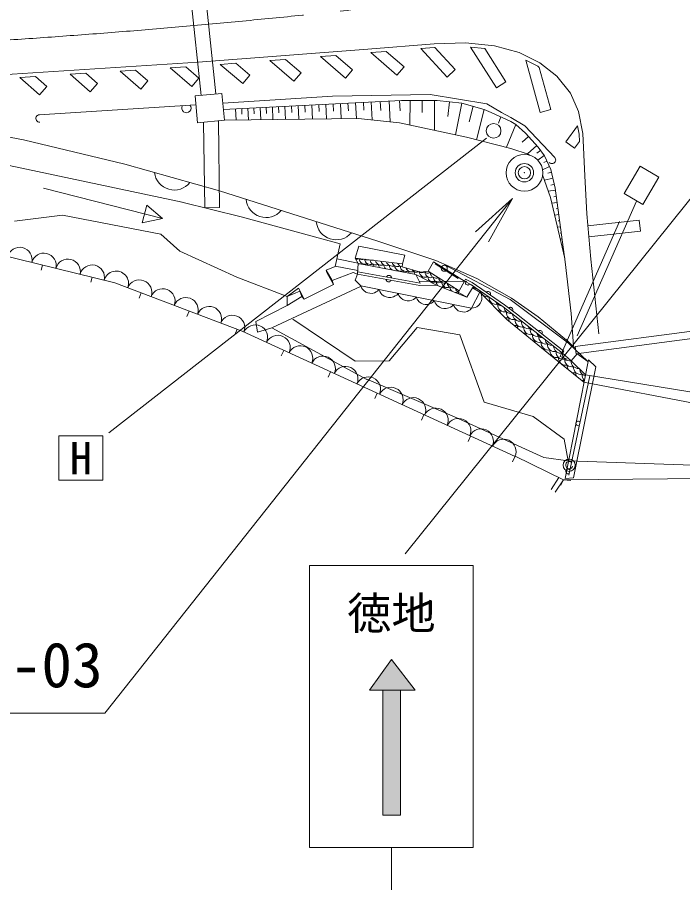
# Model space of a CAD drawing. Units: millimetres, scale not verified. Extents: x 40000 to 680000, y 20000 to 380000.
# Drawn here: x 261889 to 289006, y 244469 to 279714 of the extents above; entities that cross this region are included whole.
import ezdxf
from ezdxf.enums import TextEntityAlignment as Align

# ---------------------------------------------------------------- set-up
doc = ezdxf.new("R2010")
doc.units = ezdxf.units.MM
doc.header["$LTSCALE"] = 1000
doc.header["$PDMODE"] = 32
doc.header["$PDSIZE"] = 500
doc.linetypes.add('CHAIN', pattern=[18.5, 12, -1.5, 3.5, -1.5])
doc.linetypes.add('DASHED', pattern=[7.5, 6, -1.5])
for name, color, linetype, lineweight in [('M-BGD', 7, 'Continuous', 13), ('M-BGD-OTRS1', 7, 'DASHED', 13), ('M-BMK', 2, 'CHAIN', 13), ('M-BMK-SRVR', 3, 'Continuous', 13), ('M-STR-HTXT', 7, 'Continuous', 13), ('M-STR-STRC', 7, 'Continuous', 13)]:
    doc.layers.add(name, color=color, linetype=linetype, lineweight=lineweight)
doc.styles.add('ＭＳ ゴシック', font='')
doc.styles.get('ＭＳ ゴシック').set_extended_font_data('MS Gothic')

# ---------------------------------------------------------------- blocks, each defined once
blk = doc.blocks.new('仮想点')
at = {"color": 3, "linetype": 'Continuous', "lineweight": 13}
for radius in [1, 0.5]:
    blk.add_circle((0, 0), radius, dxfattribs=at)
at = {"color": 3}
blk.add_point((0, 0), dxfattribs=at)
blk = doc.blocks.new('open_arrow')
at = {"color": 0, "linetype": 'Continuous', "lineweight": -2}
blk.add_lwpolyline([(7.5, 1.25), (0, 0), (7.5, -1.25)], dxfattribs=at)

msp = doc.modelspace()

# ---------------------------------------------------------------- hatches: boundary and pattern name
at = {"layer": 'M-STR-STRC'}
for points in [[(277136, 253566), (278106, 252316), (277501, 252316), (276790, 252316), (276242, 252316)], [(277136, 253566), (278106, 252316), (276790, 252316), (276242, 252316)], [(276790, 252316), (277501, 252316), (277502, 247222), (276791, 247222)]]:
    msp.add_hatch(color=256, dxfattribs=at).paths.add_polyline_path(points)

# ---------------------------------------------------------------- linework, layer by layer
at = {"layer": 'M-BGD'}
for p, q in [((277470, 276327), (277491, 275905)), ((277893, 276331), (277892, 275331)), ((278393, 276331), (278392, 275831)), ((278893, 276330), (278892, 275117)), ((262787, 275747), (269169, 276153)), ((270785, 275987), (270808, 275527)), ((271034, 276000), (271046, 275770)), ((271284, 276013), (271308, 275534)), ((271534, 276025), (271546, 275786)), ((271783, 276038), (271809, 275541)), ((272033, 276051), (272046, 275802)), ((272283, 276063), (272309, 275548)), ((272540, 276077), (272554, 275819)), ((272798, 276090), (272825, 275555)), ((273066, 276103), (273079, 275836)), ((273333, 276117), (273361, 275563)), ((273610, 276131), (273624, 275854)), ((273887, 276145), (273916, 275570)), ((274174, 276160), (274189, 275872)), ((274462, 276174), (274492, 275578)), ((274760, 276189), (274775, 275892)), ((275058, 276205), (275089, 275587)), ((275366, 276220), (275382, 275911)), ((275675, 276236), (275708, 275595)), ((275996, 276252), (276012, 275932)), ((276316, 276269), (276353, 275537)), ((276682, 276287), (276700, 275921)), ((277048, 276306), (277091, 275461)), ((279497, 276274), (279429, 275671)), ((280007, 276217), (279746, 274933)), ((280463, 276090), (280309, 275453)), ((280920, 275962), (280607, 274731)), ((281998, 275472), (281202, 275844)), ((281600, 275658), (281500, 275399)), ((281621, 275844), (281998, 275630)), ((282204, 275354), (281824, 274425)), ((280198, 274836), (281998, 274372)), ((282722, 274861), (282461, 274624)), ((283057, 274492), (282678, 274149)), ((283215, 274292), (283056, 274176)), ((268607, 272187), (260105, 273992)), ((283365, 274086), (283104, 273895)), ((283475, 273862), (283353, 273804)), ((283582, 273635), (283295, 273501)), ((283720, 273157), (283374, 273076)), ((283663, 273401), (283506, 273364)), ((283777, 272914), (283634, 272880)), ((262956, 272757), (267800, 271516)), ((283826, 272669), (283527, 272629)), ((271016, 271590), (268601, 272183)), ((283892, 272173), (283668, 272143)), ((283859, 272421), (283760, 272408)), ((266980, 271339), (267166, 272066)), ((267166, 272066), (267800, 271516)), ((269534, 271957), (270134, 271966)), ((283925, 271925), (283851, 271915)), ((263736, 271657), (261781, 271416)), ((267740, 270876), (263736, 271657)), ((267800, 271516), (266980, 271339)), ((275047, 270492), (271016, 271590)), ((283958, 271678), (283783, 271654)), ((283992, 271430), (283928, 271421)), ((284025, 271182), (283898, 271165)), ((268510, 270192), (267740, 270876)), ((284058, 270934), (284010, 270928)), ((284091, 270686), (284013, 270676)), ((275047, 270492), (274844, 269563)), ((275659, 269908), (275804, 270392)), ((277679, 270022), (275804, 270392)), ((284127, 270439), (284100, 270435)), ((265861, 268903), (260610, 270184)), ((270841, 269130), (268510, 270192)), ((277679, 270022), (277587, 269675)), ((275780, 269707), (274911, 269872)), ((275782, 269686), (275659, 269908)), ((275659, 269908), (277587, 269675)), ((275754, 269256), (275780, 269707)), ((278129, 269240), (275782, 269686)), ((277587, 269675), (277580, 269549)), ((278638, 269376), (278847, 269750)), ((280107, 268962), (278847, 269750)), ((279850, 269071), (278923, 269679)), ((262912, 269623), (262865, 269416)), ((274844, 269563), (274480, 269414)), ((274480, 269414), (274725, 268994)), ((274503, 269316), (274480, 269414)), ((274503, 269316), (274775, 268832)), ((274725, 268994), (275579, 269316)), ((274847, 269579), (275763, 269405)), ((275579, 269316), (275754, 269256)), ((275773, 269354), (278305, 268885)), ((277580, 269549), (278315, 269340)), ((278315, 269340), (278638, 269376)), ((278638, 269376), (279900, 268568)), ((281975, 268224), (279348, 269606)), ((264942, 269128), (264883, 268925)), ((272891, 268347), (270841, 269130)), ((274775, 268832), (274725, 268994)), ((275660, 269004), (275754, 269256)), ((275894, 268776), (275660, 269004)), ((275754, 269256), (278287, 268787)), ((276922, 269039), (276926, 269014)), ((276926, 269014), (276934, 268992)), ((276934, 268992), (276950, 268969)), ((276953, 269160), (276940, 269138)), ((276950, 268969), (276967, 268954)), ((276968, 269177), (276953, 269160)), ((276967, 268954), (276990, 268941)), ((276991, 269193), (276968, 269177)), ((276990, 268941), (277021, 268936)), ((277013, 269201), (276991, 269193)), ((277038, 269205), (277013, 269201)), ((277021, 268936), (277046, 268939)), ((277070, 269199), (277038, 269205)), ((277046, 268939), (277068, 268947)), ((277068, 268947), (277091, 268963)), ((277092, 269187), (277070, 269199)), ((277091, 268963), (277107, 268981)), ((277109, 269171), (277092, 269187)), ((277107, 268981), (277119, 269003)), ((277125, 269148), (277109, 269171)), ((277134, 269126), (277125, 269148)), ((277137, 269101), (277134, 269126)), ((278305, 268885), (278129, 269240)), ((278977, 268811), (278129, 269240)), ((278274, 268949), (280212, 268968)), ((280107, 268962), (279900, 268568)), ((280151, 269052), (280107, 268962)), ((280107, 268962), (280374, 268832)), ((280374, 268832), (280107, 268962)), ((280151, 268941), (280147, 268916)), ((280151, 269052), (280424, 268919)), ((271053, 266931), (265861, 268903)), ((272268, 267073), (275896, 268771)), ((273343, 268678), (272891, 268347)), ((273573, 268236), (273343, 268678)), ((274778, 268828), (273573, 268236)), ((275894, 268776), (275923, 268694)), ((275894, 268776), (280394, 267872)), ((275923, 268694), (275958, 268641)), ((275958, 268641), (276008, 268585)), ((276008, 268585), (276088, 268523)), ((276570, 268564), (276629, 268629)), ((276629, 268629), (276660, 268541)), ((278287, 268787), (278977, 268811)), ((278977, 268811), (280204, 268316)), ((279900, 268568), (279862, 268519)), ((280147, 268916), (280149, 268893)), ((280149, 268893), (280159, 268866)), ((280159, 268866), (280171, 268846)), ((280171, 268846), (280189, 268829)), ((280189, 268829), (280218, 268815)), ((280204, 268316), (280441, 268703)), ((280218, 268815), (280243, 268811)), ((280243, 268811), (280266, 268813)), ((280266, 268813), (280293, 268823)), ((280293, 268823), (280313, 268835)), ((280313, 268835), (280330, 268853)), ((280374, 268832), (281689, 267923)), ((280424, 268919), (281750, 268002)), ((280742, 268518), (280441, 268703)), ((266933, 268496), (266850, 268272)), ((272891, 268347), (272882, 267972)), ((273489, 268340), (272882, 267972)), ((272891, 268347), (273398, 268564)), ((273398, 268564), (273489, 268340)), ((273573, 268236), (273489, 268340)), ((276088, 268523), (276173, 268491)), ((276173, 268491), (276261, 268473)), ((276261, 268473), (276352, 268470)), ((276352, 268470), (276449, 268496)), ((276449, 268496), (276517, 268529)), ((276517, 268529), (276570, 268564)), ((276660, 268541), (276698, 268484)), ((276698, 268484), (276751, 268425)), ((276751, 268425), (276836, 268359)), ((276836, 268359), (276927, 268324)), ((276927, 268324), (277021, 268305)), ((277021, 268305), (277118, 268302)), ((277118, 268302), (277222, 268330)), ((277222, 268330), (277294, 268365)), ((277294, 268365), (277350, 268402)), ((277350, 268402), (277413, 268471)), ((277413, 268471), (277443, 268389)), ((277443, 268389), (277478, 268336)), ((277478, 268336), (277528, 268280)), ((277528, 268280), (277607, 268218)), ((277607, 268218), (277692, 268186)), ((277969, 268191), (278037, 268224)), ((278037, 268224), (278090, 268259)), ((278090, 268259), (278148, 268323)), ((278148, 268323), (278178, 268241)), ((278178, 268241), (278213, 268188)), ((279862, 268519), (280204, 268316)), ((280394, 267872), (280742, 268518)), ((281834, 267411), (280742, 268518)), ((280795, 268457), (280750, 268532)), ((280791, 268135), (280821, 268221)), ((280813, 268396), (280795, 268457)), ((280824, 268322), (280813, 268396)), ((280821, 268221), (280824, 268322)), ((281025, 268533), (281005, 268517)), ((281047, 268542), (281025, 268533)), ((281074, 268547), (281047, 268542)), ((281098, 268546), (281074, 268547)), ((281122, 268539), (281098, 268546)), ((281148, 268521), (281122, 268539)), ((281163, 268500), (281148, 268521)), ((281173, 268479), (281163, 268500)), ((281170, 268404), (281177, 268428)), ((281178, 268451), (281173, 268479)), ((281177, 268428), (281178, 268451)), ((284353, 266448), (281975, 268224)), ((272882, 267972), (271604, 267322)), ((277692, 268186), (277781, 268168)), ((277781, 268168), (277872, 268165)), ((277872, 268165), (277969, 268191)), ((278213, 268188), (278263, 268132)), ((278263, 268132), (278342, 268070)), ((278342, 268070), (278428, 268038)), ((278428, 268038), (278516, 268020)), ((278516, 268020), (278607, 268017)), ((278607, 268017), (278704, 268044)), ((278704, 268044), (278772, 268076)), ((278772, 268076), (278825, 268111)), ((278825, 268111), (278884, 268176)), ((278884, 268176), (278915, 268088)), ((278915, 268088), (278953, 268031)), ((278953, 268031), (279006, 267972)), ((279006, 267972), (279091, 267906)), ((279091, 267906), (279182, 267871)), ((279182, 267871), (279276, 267852)), ((279373, 267849), (279477, 267877)), ((279477, 267877), (279549, 267912)), ((279549, 267912), (279605, 267949)), ((279605, 267949), (279668, 268018)), ((279668, 268018), (279697, 267936)), ((279697, 267936), (279733, 267883)), ((279733, 267883), (279783, 267827)), ((280345, 267806), (280403, 267870)), ((280394, 267872), (280481, 267876)), ((280481, 267876), (280542, 267895)), ((280542, 267895), (280610, 267926)), ((280610, 267926), (280692, 267984)), ((280692, 267984), (280748, 268056)), ((280748, 268056), (280791, 268135)), ((281689, 267923), (282170, 267553)), ((281750, 268002), (282232, 267632)), ((281933, 267892), (281912, 267878)), ((281955, 267901), (281933, 267892)), ((281983, 267904), (281955, 267901)), ((282006, 267902), (281983, 267904)), ((282030, 267893), (282006, 267902)), ((282055, 267874), (282030, 267893)), ((282069, 267853), (282055, 267874)), ((268889, 267753), (268803, 267530)), ((279276, 267852), (279373, 267849)), ((279783, 267827), (279862, 267765)), ((279862, 267765), (279947, 267733)), ((279947, 267733), (280036, 267715)), ((280036, 267715), (280127, 267712)), ((280127, 267712), (280224, 267738)), ((280224, 267738), (280292, 267771)), ((280292, 267771), (280345, 267806)), ((282078, 267831), (282069, 267853)), ((282070, 267756), (282079, 267780)), ((282081, 267803), (282078, 267831)), ((282079, 267780), (282081, 267803)), ((282170, 267553), (284102, 266040)), ((282232, 267632), (284164, 266118)), ((271604, 267322), (271676, 266897)), ((275656, 265707), (273116, 267420)), ((284073, 265593), (281834, 267411)), ((270845, 267010), (270755, 266778)), ((282172, 261821), (271053, 266931)), ((271676, 266897), (272268, 267073)), ((271676, 266897), (272268, 267073)), ((272268, 267073), (276129, 264965)), ((278188, 267084), (277050, 265730)), ((279919, 266784), (278188, 267084)), ((283140, 266951), (283119, 266937)), ((283162, 266959), (283140, 266951)), ((283190, 266962), (283162, 266959)), ((283213, 266960), (283190, 266962)), ((283237, 266951), (283213, 266960)), ((283262, 266931), (283237, 266951)), ((283276, 266910), (283262, 266931)), ((283285, 266888), (283276, 266910)), ((283277, 266813), (283285, 266837)), ((283288, 266860), (283285, 266888)), ((283285, 266837), (283288, 266860)), ((280919, 264045), (279919, 266784)), ((284237, 266603), (284591, 266258)), ((272751, 266151), (272647, 265923)), ((284164, 266118), (284102, 266040)), ((285135, 265695), (284353, 266448)), ((284665, 266006), (284625, 266303)), ((284291, 265785), (284016, 265906)), ((284102, 266040), (284457, 265730)), ((284102, 266040), (284457, 265730)), ((285170, 265771), (284219, 260929)), ((284712, 266015), (284457, 265730)), ((285135, 265695), (284712, 266015)), ((277050, 265730), (275658, 265713)), ((284979, 264857), (284073, 265593)), ((284457, 265730), (285040, 265147)), ((284457, 265730), (285040, 265147)), ((274653, 265277), (274551, 265054)), ((285216, 265118), (284360, 261072)), ((285040, 265147), (290889, 264197)), ((276132, 264971), (279711, 263440)), ((284979, 264857), (291151, 263670)), ((276554, 264403), (276453, 264183)), ((282910, 263462), (280919, 264045)), ((278454, 263529), (278355, 263312)), ((279711, 263440), (283345, 261790)), ((284173, 262529), (282910, 263462)), ((263581, 262664), (265381, 262664)), ((263581, 260864), (263581, 262664)), ((265381, 262664), (265381, 260864)), ((280355, 262656), (280257, 262441)), ((284341, 261652), (284173, 262529)), ((282179, 261836), (282069, 261611)), ((284143, 260879), (282179, 261836)), ((283345, 261790), (284341, 261652)), ((284254, 261557), (284239, 261514)), ((284284, 261590), (284254, 261557)), ((284318, 261611), (284284, 261590)), ((284366, 261623), (284318, 261611)), ((284341, 261652), (291948, 261383)), ((284406, 261620), (284366, 261623)), ((284448, 261605), (284406, 261620)), ((284482, 261575), (284448, 261605)), ((284239, 261514), (284239, 261463)), ((284239, 261463), (284251, 261414)), ((284251, 261414), (284275, 261369)), ((284275, 261369), (284309, 261338)), ((284309, 261338), (284351, 261323)), ((284351, 261323), (284391, 261320)), ((284391, 261320), (284439, 261332)), ((284439, 261332), (284472, 261354)), ((284472, 261354), (284503, 261387)), ((284503, 261387), (284518, 261429)), ((265381, 260864), (263581, 260864)), ((283640, 260484), (283961, 260967)), ((283807, 260373), (284143, 260879)), ((284143, 260879), (284033, 260654)), ((284143, 260879), (284033, 260654)), ((284143, 260879), (284033, 260654)), ((284143, 260879), (292108, 260960)), ((284143, 260879), (284441, 260853))]:
    msp.add_line(p, q, dxfattribs=at)
for points in [[(269135, 276512), (270224, 276615), (270327, 275520), (269238, 275417)], [(287375, 272087), (286617, 272532), (287273, 273649), (288031, 273204)]]:
    msp.add_lwpolyline(points, close=True, dxfattribs=at)
for points in [[(270261, 276223), (274739, 276507), (278715, 276574), (281018, 276185), (281621, 275844)], [(270285, 275962), (277549, 276331), (278997, 276330), (280007, 276217), (280920, 275962), (281202, 275844)], [(252635, 275820), (254603, 275855), (255963, 275802), (258615, 275388), (262142, 274728), (266267, 273736), (270132, 272644), (276585, 270595), (278951, 269808), (280622, 269074), (282026, 268272), (283116, 267515), (284274, 266571)], [(281998, 275630), (282579, 275300), (283789, 274008)], [(280198, 274836), (277471, 275422), (275774, 275596), (270327, 275520)], [(281998, 275472), (282204, 275354), (282605, 274990), (283119, 274424), (283379, 274067), (283635, 273522), (283815, 272750), (284219, 269753), (284461, 267652), (284556, 266332)], [(282767, 274104), (282744, 274128), (281998, 274372)], [(284196, 269897), (283614, 272374), (283299, 273295)], [(285170, 265771), (285462, 265482), (284555, 260954), (284219, 260929)]]:
    msp.add_lwpolyline(points, dxfattribs=at)
for centre, radius in [((281298, 275092), 300), ((279289, 269495), 125), ((284378, 261472), 250)]:
    msp.add_circle(centre, radius, dxfattribs=at)
for centre, radius, start, end in [((268782, 276016), 188, 146.7704, 40.5102), ((262797, 275597), 150, 93.6403, 273.6403), ((283680, 273906), 150, 223.1161, 43.1161), ((268284, 273491), 812, 186.8472, 321.6075), ((272023, 272372), 812, 184.9979, 319.7581), ((274883, 271463), 812, 184.9979, 319.7581), ((261985, 269842), 506, 347.0348, 165.5556), ((262969, 269602), 506, 347.0348, 165.5556), ((263953, 269362), 506, 347.0348, 165.5556), ((264937, 269122), 506, 347.0348, 165.5556), ((275721, 270114), 249, 260.8034, 292.3924), ((275942, 270098), 249, 236.323, 289.8693), ((275841, 269927), 249, 263.4462, 292.3924), ((276063, 269911), 249, 186.1323, 292.3924), ((276284, 269894), 249, 187.3526, 292.3924), ((276164, 270081), 249, 242.3919, 283.8004), ((276404, 269707), 249, 186.1323, 202.8031), ((276506, 269878), 249, 189.8872, 292.3924), ((276386, 270065), 249, 251.0661, 275.1262), ((276626, 269691), 249, 186.1323, 210.1742), ((276728, 269862), 249, 192.4561, 292.3924), ((276848, 269675), 249, 186.1323, 218.4863), ((276950, 269846), 249, 195.0663, 292.3924), ((277070, 269659), 249, 186.1323, 228.539), ((277171, 269830), 249, 197.7253, 292.3924), ((277393, 269813), 249, 200.4423, 292.3924), ((277615, 269797), 249, 203.2276, 261.9556), ((265919, 268875), 506, 339.8721, 164.7321), ((277291, 269643), 249, 186.1323, 243.4229), ((277513, 269626), 249, 186.1323, 292.3924), ((277291, 269643), 249, 275.0891, 292.3924), ((277735, 269610), 249, 186.1323, 292.3924), ((277855, 269423), 249, 186.1323, 200.411), ((277957, 269594), 249, 200.2148, 292.3924), ((278077, 269407), 249, 186.1323, 207.5513), ((278178, 269578), 249, 214.4625, 292.3924), ((278298, 269391), 249, 186.1323, 215.482), ((278400, 269562), 249, 236.019, 292.3924), ((278520, 269375), 249, 186.1323, 292.3924), ((278622, 269546), 249, 229.5095, 292.3924), ((278742, 269358), 249, 186.1323, 292.3924), ((278844, 269529), 249, 222.3783, 252.371), ((278964, 269342), 249, 186.1323, 291.0392), ((266865, 268515), 506, 339.9409, 158.4617), ((278298, 269391), 249, 275.2144, 292.3924), ((278640, 269188), 249, 186.1323, 200.7818), ((278862, 269171), 249, 186.1323, 292.3924), ((279084, 269155), 249, 186.1323, 292.3924), ((279204, 268968), 249, 186.1323, 225.8508), ((279305, 269139), 249, 187.5565, 287.1928), ((279426, 268952), 249, 186.1323, 292.3924), ((267812, 268155), 506, 339.9409, 158.4617), ((279204, 268968), 249, 270.1347, 292.3924), ((279546, 268765), 249, 186.1323, 201.1024), ((279647, 268936), 249, 191.6351, 283.1143), ((279767, 268749), 249, 186.1323, 231.1955), ((279989, 268732), 249, 196.0192, 239.2623), ((280438, 269000), 292, 269.3417, 282.4401), ((280694, 268935), 292, 210.9161, 259.7805), ((268759, 267796), 506, 339.9409, 158.4617), ((279767, 268749), 249, 264.79, 292.3924), ((280109, 268545), 249, 186.1323, 203.5931), ((281048, 268625), 292, 192.0519, 278.6447), ((281402, 268315), 292, 178.3853, 282.4401), ((269706, 267436), 506, 339.9409, 158.4617), ((281501, 268071), 292, 175.2286, 185.2357), ((281658, 268250), 292, 204.4298, 266.2668), ((281757, 268005), 292, 175.2286, 282.4401), ((282012, 267940), 292, 188.3989, 276.4347), ((270653, 267077), 506, 339.2727, 158.5055), ((281501, 268071), 292, 263.9448, 282.4401), ((281856, 267761), 292, 175.2286, 197.764), ((282111, 267695), 292, 175.2286, 282.4401), ((282367, 267630), 292, 180.6256, 282.4401), ((271584, 266680), 506, 336.0541, 154.5749), ((281856, 267761), 292, 251.4164, 282.4401), ((282210, 267451), 292, 175.2286, 207.3259), ((282210, 267451), 292, 254.5191, 282.4401), ((282465, 267386), 292, 175.2286, 282.4401), ((282564, 267141), 292, 175.2286, 199.9847), ((282622, 267565), 292, 221.7274, 242.1403), ((282721, 267320), 292, 175.2286, 282.4401), ((282564, 267141), 292, 261.8603, 282.4401), ((282820, 267076), 292, 175.2286, 282.4401), ((282919, 266831), 292, 175.2286, 193.9635), ((282976, 267255), 292, 205.7172, 258.1505), ((283075, 267010), 292, 175.2286, 282.4401), ((283331, 266945), 292, 196.038, 267.8296), ((272505, 266257), 506, 336.0541, 154.5749), ((283174, 266766), 292, 175.2286, 282.4401), ((282919, 266831), 292, 267.8815, 282.4401), ((283273, 266522), 292, 175.2286, 188.6885), ((283430, 266701), 292, 175.2286, 282.4401), ((283528, 266456), 292, 175.2286, 282.4401), ((283685, 266635), 292, 188.2398, 275.6279), ((273425, 265834), 506, 336.0541, 154.5749), ((283784, 266391), 292, 175.2286, 282.4401), ((283883, 266146), 292, 175.2286, 282.4401), ((284039, 266325), 292, 181.4275, 282.4401), ((284138, 266081), 292, 175.2286, 282.4401), ((274345, 265411), 506, 336.0541, 154.5749), ((284237, 265836), 292, 175.2286, 282.4401), ((284394, 266015), 292, 175.2286, 282.4401), ((284493, 265771), 292, 175.2286, 282.4401), ((275266, 264988), 506, 336.0541, 154.5749), ((284592, 265527), 292, 175.2286, 211.2251), ((284748, 265706), 292, 175.2286, 274.8197), ((284847, 265461), 292, 175.2286, 282.4401), ((276186, 264565), 506, 336.0541, 154.5749), ((284592, 265527), 292, 250.6199, 282.4401), ((284946, 265217), 292, 175.2286, 202.9076), ((285103, 265396), 292, 183.8314, 256.161), ((285201, 265151), 292, 175.2286, 225.6216), ((284946, 265217), 292, 258.9375, 279.4492), ((277107, 264142), 506, 336.0541, 154.5749), ((278027, 263719), 506, 336.0541, 154.5749), ((278947, 263295), 506, 336.0541, 154.5749), ((279868, 262872), 506, 336.0541, 154.5749), ((280788, 262449), 506, 336.0541, 154.5749), ((284747, 263173), 93.7, 41.1765, 294.9163), ((281709, 262026), 506, 336.0541, 154.5749), ((284333, 261217), 93.7, 41.1765, 294.9163)]:
    msp.add_arc(centre, radius, start, end, dxfattribs=at)
at = {"layer": 'M-BGD-OTRS1'}
for p, q in [((269381, 276532), (268682, 283172)), ((269978, 276595), (269278, 283235)), ((269483, 275440), (269534, 271957)), ((270082, 275497), (270134, 271966)), ((284016, 265906), (286866, 272386)), ((287126, 272233), (284291, 265785)), ((284625, 266303), (290342, 267066)), ((284665, 266006), (290386, 266769))]:
    msp.add_line(p, q, dxfattribs=at)
at = {"layer": 'M-BMK'}
msp.add_arc((239833, 607100), 329025, 273.79304, 280.6228, dxfattribs=at)
at = {"layer": 'M-STR-HTXT'}
msp.add_lwpolyline([(282069, 272341), (265454, 251376), (247398, 251376)], dxfattribs=at)
at = {"layer": 'M-STR-STRC'}
for p, q in [((294286, 278518), (277696, 257860)), ((278901, 278491), (279739, 277589)), ((280365, 278503), (280938, 278442)), ((280938, 278442), (281799, 277088)), ((274239, 278113), (274872, 278163)), ((274872, 278163), (275556, 277576)), ((276294, 278275), (276921, 278327)), ((276921, 278327), (277652, 277693)), ((270158, 277794), (270795, 277844)), ((270795, 277844), (271366, 277361)), ((272187, 277953), (272821, 278002)), ((272821, 278002), (273455, 277459)), ((264045, 277395), (264678, 277435)), ((264678, 277435), (265152, 277017)), ((266075, 277526), (266710, 277567)), ((266710, 277567), (267215, 277123)), ((268116, 277657), (268756, 277699)), ((268756, 277699), (269290, 277237)), ((283161, 277677), (283630, 275961)), ((261997, 277262), (262630, 277303)), ((262630, 277303), (263089, 276897)), ((281017, 274795), (265623, 262795)), ((284804, 274652), (284601, 274379)), ((285182, 270771), (287283, 271006)), ((273803, 257392), (280470, 257392)), ((273803, 257392), (273803, 245906)), ((280470, 257392), (280470, 245906)), ((276242, 252316), (277136, 253566)), ((277136, 253566), (278106, 252316)), ((276242, 252316), (278106, 252316)), ((276790, 252316), (276791, 247222)), ((277501, 252316), (277502, 247222)), ((276791, 247222), (277502, 247222)), ((273803, 245906), (280470, 245906)), ((277136, 245906), (277136, 243129))]:
    msp.add_line(p, q, dxfattribs=at)
for points in [[(269258, 277881), (276179, 278416), (278880, 278640), (280154, 278676), (281331, 278550), (282343, 278278), (283179, 277854), (283875, 277311), (284431, 276624), (284757, 275881), (284938, 274979), (285021, 273259), (285098, 271709), (285263, 269862), (285590, 266817)], [(278331, 278444), (278888, 278490), (278902, 278490)], [(278331, 278444), (279409, 277283), (279739, 277589)], [(280365, 278503), (281419, 276847), (281799, 277088)], [(274239, 278113), (275263, 277235), (275556, 277576)], [(276294, 278275), (277357, 277353), (277652, 277693)], [(252565, 276775), (256695, 277089), (261253, 277365), (269258, 277881)], [(270158, 277794), (271075, 277017), (271366, 277361)], [(272187, 277953), (273163, 277118), (273455, 277459)], [(282614, 277972), (283098, 277727), (283161, 277677)], [(282614, 277972), (283195, 275843), (283630, 275961)], [(264045, 277395), (264854, 276680), (265152, 277017)], [(266075, 277526), (266918, 276785), (267215, 277123)], [(268116, 277657), (268996, 276896), (269290, 277237)], [(261997, 277262), (262791, 276560), (263089, 276897)], [(284721, 275297), (284240, 274646), (284601, 274379)], [(284721, 275297), (284789, 274961), (284804, 274652)], [(285142, 271220), (287233, 271453), (287283, 271006)]]:
    msp.add_lwpolyline(points, dxfattribs=at)

# ---------------------------------------------------------------- block references
at = {"layer": 'M-BMK-SRVR', "xscale": 750, "yscale": 750}
msp.add_blockref('仮想点', (282555, 273385), dxfattribs=at)
at = {"layer": 'M-STR-HTXT', "xscale": 267, "yscale": 267, "rotation": 231.6}
msp.add_blockref('open_arrow', (282069, 272341), dxfattribs=at)

# ---------------------------------------------------------------- texts
at = {"layer": 'M-BGD', "style": 'ＭＳ ゴシック'}
msp.add_text('H', height=1320, dxfattribs=at).set_placement((264481, 261764), align=Align.MIDDLE_CENTER)
at = {"layer": 'M-BMK-SRVR', "style": 'ＭＳ ゴシック'}
msp.add_text('3192-007-00-03', height=1833, dxfattribs=at).set_placement((256637, 251876), align=Align.BOTTOM_CENTER)
at = {"layer": 'M-STR-STRC', "style": 'ＭＳ ゴシック'}
msp.add_text('徳地', height=1320, dxfattribs=at).set_placement((277136, 255444), align=Align.MIDDLE_CENTER)

doc.saveas('drawing.dxf')
